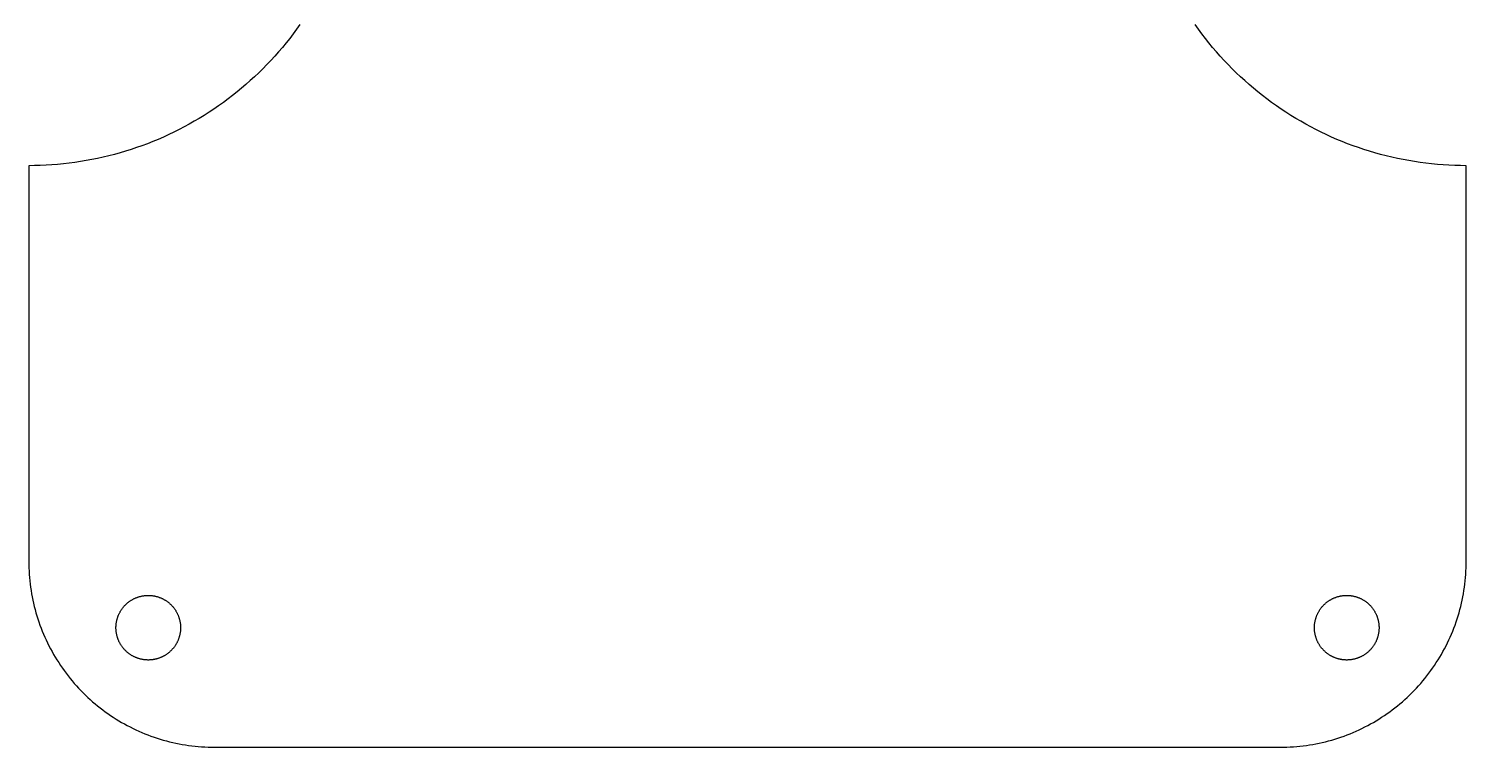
# Model space of a CAD drawing. Header units: metres. Extents: x 0 to 141, y 0 to 132.
# Drawn here: x 52 to 141, y 0 to 44.5 of the extents above; entities that cross this region are included whole.
import ezdxf

# ---------------------------------------------------------------- set-up
doc = ezdxf.new("R2010")
doc.units = ezdxf.units.M

msp = doc.modelspace()

# ---------------------------------------------------------------- linework, layer by layer
for p, q in [((68.7926, 44.7417), (68.5848, 44.4504)), ((124.415, 44.4504), (124.207, 44.7417)), ((68.1542, 43.8789), (67.9315, 43.5989)), ((68.372, 44.1628), (68.1542, 43.8789)), ((68.5848, 44.4504), (68.372, 44.1628)), ((124.628, 44.1628), (124.415, 44.4504)), ((124.846, 43.8789), (124.628, 44.1628)), ((125.068, 43.5989), (124.846, 43.8789)), ((67.2345, 42.7828), (66.9927, 42.519)), ((67.4715, 43.0508), (67.2345, 42.7828)), ((67.7039, 43.3228), (67.4715, 43.0508)), ((67.9315, 43.5989), (67.7039, 43.3228)), ((125.296, 43.3228), (125.068, 43.5989)), ((125.528, 43.0508), (125.296, 43.3228)), ((125.766, 42.7828), (125.528, 43.0508)), ((126.007, 42.519), (125.766, 42.7828)), ((66.4957, 42.0043), (66.2405, 41.7535)), ((66.7465, 42.2595), (66.4957, 42.0043)), ((66.9927, 42.519), (66.7465, 42.2595)), ((126.254, 42.2595), (126.007, 42.519)), ((126.504, 42.0043), (126.254, 42.2595)), ((126.759, 41.7535), (126.504, 42.0043)), ((65.4492, 41.0284), (65.1771, 40.7961)), ((65.7172, 41.2655), (65.4492, 41.0284)), ((65.981, 41.5072), (65.7172, 41.2655)), ((66.2405, 41.7535), (65.981, 41.5072)), ((127.019, 41.5072), (126.759, 41.7535)), ((127.283, 41.2655), (127.019, 41.5072)), ((127.551, 41.0284), (127.283, 41.2655)), ((127.823, 40.7961), (127.551, 41.0284)), ((64.3372, 40.128), (64.0496, 39.9151)), ((64.621, 40.3458), (64.3372, 40.128)), ((64.9011, 40.5685), (64.621, 40.3458)), ((65.1771, 40.7961), (64.9011, 40.5685)), ((128.099, 40.5685), (127.823, 40.7961)), ((128.379, 40.3458), (128.099, 40.5685)), ((128.663, 40.128), (128.379, 40.3458)), ((128.95, 39.9151), (128.663, 40.128)), ((63.1651, 39.3073), (62.8633, 39.115)), ((63.4634, 39.5047), (63.1651, 39.3073)), ((63.7583, 39.7074), (63.4634, 39.5047)), ((64.0496, 39.9151), (63.7583, 39.7074)), ((129.242, 39.7074), (128.95, 39.9151)), ((129.537, 39.5047), (129.242, 39.7074)), ((129.835, 39.3073), (129.537, 39.5047)), ((130.137, 39.115), (129.835, 39.3073)), ((61.6242, 38.3996), (61.3068, 38.2344)), ((61.9386, 38.5703), (61.6242, 38.3996)), ((62.25, 38.7465), (61.9386, 38.5703)), ((62.5583, 38.9281), (62.25, 38.7465)), ((62.8633, 39.115), (62.5583, 38.9281)), ((130.442, 38.9281), (130.137, 39.115)), ((130.75, 38.7465), (130.442, 38.9281)), ((131.061, 38.5703), (130.75, 38.7465)), ((131.376, 38.3996), (131.061, 38.5703)), ((131.693, 38.2344), (131.376, 38.3996)), ((59.6794, 37.4927), (59.3465, 37.3616)), ((60.01, 37.6296), (59.6794, 37.4927)), ((60.3381, 37.7723), (60.01, 37.6296)), ((60.6637, 37.9207), (60.3381, 37.7723)), ((60.9866, 38.0747), (60.6637, 37.9207)), ((61.3068, 38.2344), (60.9866, 38.0747)), ((132.013, 38.0747), (131.693, 38.2344)), ((132.336, 37.9207), (132.013, 38.0747)), ((132.662, 37.7723), (132.336, 37.9207)), ((132.99, 37.6296), (132.662, 37.7723)), ((133.321, 37.4927), (132.99, 37.6296)), ((133.653, 37.3616), (133.321, 37.4927)), ((56.6115, 36.5254), (56.2622, 36.448)), ((56.9594, 36.6089), (56.6115, 36.5254)), ((57.3058, 36.6985), (56.9594, 36.6089)), ((57.6506, 36.7941), (57.3058, 36.6985)), ((57.9936, 36.8958), (57.6506, 36.7941)), ((58.3348, 37.0033), (57.9936, 36.8958)), ((58.6741, 37.1169), (58.3348, 37.0033)), ((59.0114, 37.2363), (58.6741, 37.1169)), ((59.3465, 37.3616), (59.0114, 37.2363)), ((133.989, 37.2363), (133.653, 37.3616)), ((134.326, 37.1169), (133.989, 37.2363)), ((134.665, 37.0033), (134.326, 37.1169)), ((135.006, 36.8958), (134.665, 37.0033)), ((135.349, 36.7941), (135.006, 36.8958)), ((135.694, 36.6985), (135.349, 36.7941)), ((136.041, 36.6089), (135.694, 36.6985)), ((136.388, 36.5254), (136.041, 36.6089)), ((136.738, 36.448), (136.388, 36.5254)), ((52.3578, 36.0031), (52, 36)), ((52, 36), (52, 11.5)), ((52.7154, 36.0125), (52.3578, 36.0031)), ((53.0729, 36.0281), (52.7154, 36.0125)), ((53.43, 36.0499), (53.0729, 36.0281)), ((53.7867, 36.078), (53.43, 36.0499)), ((54.1428, 36.1123), (53.7867, 36.078)), ((54.4983, 36.1528), (54.1428, 36.1123)), ((54.853, 36.1995), (54.4983, 36.1528)), ((55.2069, 36.2524), (54.853, 36.1995)), ((55.5598, 36.3114), (55.2069, 36.2524)), ((55.9116, 36.3766), (55.5598, 36.3114)), ((56.2622, 36.448), (55.9116, 36.3766)), ((137.088, 36.3766), (136.738, 36.448)), ((137.44, 36.3114), (137.088, 36.3766)), ((137.793, 36.2524), (137.44, 36.3114)), ((138.147, 36.1995), (137.793, 36.2524)), ((138.502, 36.1528), (138.147, 36.1995)), ((138.857, 36.1123), (138.502, 36.1528)), ((139.213, 36.078), (138.857, 36.1123)), ((139.57, 36.0499), (139.213, 36.078)), ((139.927, 36.0281), (139.57, 36.0499)), ((140.285, 36.0125), (139.927, 36.0281)), ((140.642, 36.0031), (140.285, 36.0125)), ((141, 36), (140.642, 36.0031)), ((141, 11.5), (141, 36)), ((52, 11.5), (52.0018, 11.2993)), ((52.0018, 11.2993), (52.007, 11.0987)), ((52.007, 11.0987), (52.0158, 10.8981)), ((52.0158, 10.8981), (52.028, 10.6978)), ((52.028, 10.6978), (52.0438, 10.4977)), ((140.956, 10.4977), (140.972, 10.6978)), ((140.972, 10.6978), (140.984, 10.8981)), ((140.984, 10.8981), (140.993, 11.0987)), ((140.993, 11.0987), (140.998, 11.2993)), ((140.998, 11.2993), (141, 11.5)), ((52.0438, 10.4977), (52.063, 10.2979)), ((52.063, 10.2979), (52.0857, 10.0985)), ((52.0857, 10.0985), (52.1119, 9.89952)), ((52.1119, 9.89952), (52.1416, 9.701)), ((140.858, 9.701), (140.888, 9.89952)), ((140.888, 9.89952), (140.914, 10.0985)), ((140.914, 10.0985), (140.937, 10.2979)), ((140.937, 10.2979), (140.956, 10.4977)), ((52.1416, 9.701), (52.1747, 9.50305)), ((52.1747, 9.50305), (52.2113, 9.30571)), ((52.2113, 9.30571), (52.2513, 9.10902)), ((52.2513, 9.10902), (52.2948, 8.91307)), ((52.2948, 8.91307), (52.3416, 8.71791)), ((58.0617, 8.88628), (58.0879, 8.90941)), ((58.0879, 8.90941), (58.1144, 8.93208)), ((58.1144, 8.93208), (58.1414, 8.95428)), ((58.1414, 8.95428), (58.1687, 8.97601)), ((58.1687, 8.97601), (58.1964, 8.99727)), ((58.1964, 8.99727), (58.2244, 9.01802)), ((58.2244, 9.01802), (58.2528, 9.0383)), ((58.2528, 9.0383), (58.2816, 9.05807)), ((58.2816, 9.05807), (58.3107, 9.07733)), ((58.3107, 9.07733), (58.3401, 9.09608)), ((58.3401, 9.09608), (58.3699, 9.11433)), ((58.3699, 9.11433), (58.4, 9.13205)), ((58.4, 9.13205), (58.4304, 9.14923)), ((58.4304, 9.14923), (58.461, 9.16589)), ((58.461, 9.16589), (58.492, 9.18201)), ((58.492, 9.18201), (58.5233, 9.19759)), ((58.5233, 9.19759), (58.5547, 9.2126)), ((58.5547, 9.2126), (58.5865, 9.22708)), ((58.5865, 9.22708), (58.6185, 9.241)), ((58.6185, 9.241), (58.6508, 9.25436)), ((58.6508, 9.25436), (58.6833, 9.26715)), ((58.6833, 9.26715), (58.716, 9.27937)), ((58.716, 9.27937), (58.7489, 9.29103)), ((58.7489, 9.29103), (58.782, 9.30211)), ((58.782, 9.30211), (58.8152, 9.31261)), ((58.8152, 9.31261), (58.8487, 9.32251)), ((58.8487, 9.32251), (58.8824, 9.33185)), ((58.8824, 9.33185), (58.9162, 9.34059)), ((58.9162, 9.34059), (58.9501, 9.34874)), ((58.9501, 9.34874), (58.9842, 9.35629)), ((58.9842, 9.35629), (59.0184, 9.36325)), ((59.0184, 9.36325), (59.0527, 9.36961)), ((59.0527, 9.36961), (59.0871, 9.37537)), ((59.0871, 9.37537), (59.1216, 9.38052)), ((59.1216, 9.38052), (59.1562, 9.38509)), ((59.1562, 9.38509), (59.1909, 9.38904)), ((59.1909, 9.38904), (59.2257, 9.39238)), ((59.2257, 9.39238), (59.2605, 9.39513)), ((59.2605, 9.39513), (59.2953, 9.39725)), ((59.2953, 9.39725), (59.3302, 9.39877)), ((59.3302, 9.39877), (59.3651, 9.39969)), ((59.3651, 9.39969), (59.4, 9.39999)), ((59.4, 9.39999), (59.4349, 9.39969)), ((59.4349, 9.39969), (59.4698, 9.39877)), ((59.4698, 9.39877), (59.5047, 9.39725)), ((59.5047, 9.39725), (59.5395, 9.39513)), ((59.5395, 9.39513), (59.5743, 9.39238)), ((59.5743, 9.39238), (59.6091, 9.38904)), ((59.6091, 9.38904), (59.6437, 9.38509)), ((59.6437, 9.38509), (59.6783, 9.38052)), ((59.6783, 9.38052), (59.7129, 9.37537)), ((59.7129, 9.37537), (59.7473, 9.36961)), ((59.7473, 9.36961), (59.7816, 9.36325)), ((59.7816, 9.36325), (59.8158, 9.35629)), ((59.8158, 9.35629), (59.8499, 9.34874)), ((59.8499, 9.34874), (59.8838, 9.34059)), ((59.8838, 9.34059), (59.9176, 9.33185)), ((59.9176, 9.33185), (59.9513, 9.32251)), ((59.9513, 9.32251), (59.9847, 9.31261)), ((59.9847, 9.31261), (60.018, 9.30211)), ((60.018, 9.30211), (60.0511, 9.29103)), ((60.0511, 9.29103), (60.084, 9.27937)), ((60.084, 9.27937), (60.1167, 9.26715)), ((60.1167, 9.26715), (60.1492, 9.25436)), ((60.1492, 9.25436), (60.1815, 9.241)), ((60.1815, 9.241), (60.2135, 9.22708)), ((60.2135, 9.22708), (60.2452, 9.2126)), ((60.2452, 9.2126), (60.2767, 9.19759)), ((60.2767, 9.19759), (60.308, 9.18201)), ((60.308, 9.18201), (60.3389, 9.16589)), ((60.3389, 9.16589), (60.3696, 9.14923)), ((60.3696, 9.14923), (60.4, 9.13205)), ((60.4, 9.13205), (60.4301, 9.11433)), ((60.4301, 9.11433), (60.4598, 9.09608)), ((60.4598, 9.09608), (60.4893, 9.07733)), ((60.4893, 9.07733), (60.5184, 9.05807)), ((60.5184, 9.05807), (60.5471, 9.0383)), ((60.5471, 9.0383), (60.5756, 9.01802)), ((60.5756, 9.01802), (60.6036, 8.99727)), ((60.6036, 8.99727), (60.6313, 8.97601)), ((60.6313, 8.97601), (60.6586, 8.95428)), ((60.6586, 8.95428), (60.6856, 8.93208)), ((60.6856, 8.93208), (60.7121, 8.90941)), ((60.7121, 8.90941), (60.7383, 8.88628)), ((132.262, 8.88628), (132.288, 8.90941)), ((132.288, 8.90941), (132.314, 8.93208)), ((132.314, 8.93208), (132.341, 8.95428)), ((132.341, 8.95428), (132.369, 8.97601)), ((132.369, 8.97601), (132.396, 8.99727)), ((132.396, 8.99727), (132.424, 9.01802)), ((132.424, 9.01802), (132.453, 9.0383)), ((132.453, 9.0383), (132.482, 9.05807)), ((132.482, 9.05807), (132.511, 9.07733)), ((132.511, 9.07733), (132.54, 9.09608)), ((132.54, 9.09608), (132.57, 9.11433)), ((132.57, 9.11433), (132.6, 9.13205)), ((132.6, 9.13205), (132.63, 9.14923)), ((132.63, 9.14923), (132.661, 9.16589)), ((132.661, 9.16589), (132.692, 9.18201)), ((132.692, 9.18201), (132.723, 9.19759)), ((132.723, 9.19759), (132.755, 9.2126)), ((132.755, 9.2126), (132.787, 9.22708)), ((132.787, 9.22708), (132.819, 9.241)), ((132.819, 9.241), (132.851, 9.25436)), ((132.851, 9.25436), (132.883, 9.26715)), ((132.883, 9.26715), (132.916, 9.27937)), ((132.916, 9.27937), (132.949, 9.29103)), ((132.949, 9.29103), (132.982, 9.30211)), ((132.982, 9.30211), (133.015, 9.31261)), ((133.015, 9.31261), (133.049, 9.32251)), ((133.049, 9.32251), (133.082, 9.33185)), ((133.082, 9.33185), (133.116, 9.34059)), ((133.116, 9.34059), (133.15, 9.34874)), ((133.15, 9.34874), (133.184, 9.35629)), ((133.184, 9.35629), (133.218, 9.36325)), ((133.218, 9.36325), (133.253, 9.36961)), ((133.253, 9.36961), (133.287, 9.37537)), ((133.287, 9.37537), (133.322, 9.38052)), ((133.322, 9.38052), (133.356, 9.38509)), ((133.356, 9.38509), (133.391, 9.38904)), ((133.391, 9.38904), (133.426, 9.39238)), ((133.426, 9.39238), (133.46, 9.39513)), ((133.46, 9.39513), (133.495, 9.39725)), ((133.495, 9.39725), (133.53, 9.39877)), ((133.53, 9.39877), (133.565, 9.39969)), ((133.565, 9.39969), (133.6, 9.39999)), ((133.6, 9.39999), (133.635, 9.39969)), ((133.635, 9.39969), (133.67, 9.39877)), ((133.67, 9.39877), (133.705, 9.39725)), ((133.705, 9.39725), (133.74, 9.39513)), ((133.74, 9.39513), (133.774, 9.39238)), ((133.774, 9.39238), (133.809, 9.38904)), ((133.809, 9.38904), (133.844, 9.38509)), ((133.844, 9.38509), (133.878, 9.38052)), ((133.878, 9.38052), (133.913, 9.37537)), ((133.913, 9.37537), (133.947, 9.36961)), ((133.947, 9.36961), (133.982, 9.36325)), ((133.982, 9.36325), (134.016, 9.35629)), ((134.016, 9.35629), (134.05, 9.34874)), ((134.05, 9.34874), (134.084, 9.34059)), ((134.084, 9.34059), (134.118, 9.33185)), ((134.118, 9.33185), (134.151, 9.32251)), ((134.151, 9.32251), (134.185, 9.31261)), ((134.185, 9.31261), (134.218, 9.30211)), ((134.218, 9.30211), (134.251, 9.29103)), ((134.251, 9.29103), (134.284, 9.27937)), ((134.284, 9.27937), (134.317, 9.26715)), ((134.317, 9.26715), (134.349, 9.25436)), ((134.349, 9.25436), (134.381, 9.241)), ((134.381, 9.241), (134.413, 9.22708)), ((134.413, 9.22708), (134.445, 9.2126)), ((134.445, 9.2126), (134.477, 9.19759)), ((134.477, 9.19759), (134.508, 9.18201)), ((134.508, 9.18201), (134.539, 9.16589)), ((134.539, 9.16589), (134.57, 9.14923)), ((134.57, 9.14923), (134.6, 9.13205)), ((134.6, 9.13205), (134.63, 9.11433)), ((134.63, 9.11433), (134.66, 9.09608)), ((134.66, 9.09608), (134.689, 9.07733)), ((134.689, 9.07733), (134.718, 9.05807)), ((134.718, 9.05807), (134.747, 9.0383)), ((134.747, 9.0383), (134.776, 9.01802)), ((134.776, 9.01802), (134.804, 8.99727)), ((134.804, 8.99727), (134.831, 8.97601)), ((134.831, 8.97601), (134.859, 8.95428)), ((134.859, 8.95428), (134.886, 8.93208)), ((134.886, 8.93208), (134.912, 8.90941)), ((134.912, 8.90941), (134.938, 8.88628)), ((140.658, 8.71791), (140.705, 8.91307)), ((140.705, 8.91307), (140.749, 9.10902)), ((140.749, 9.10902), (140.789, 9.30571)), ((140.789, 9.30571), (140.825, 9.50305)), ((140.825, 9.50305), (140.858, 9.701)), ((52.3416, 8.71791), (52.3919, 8.52359)), ((52.3919, 8.52359), (52.4455, 8.33018)), ((52.4455, 8.33018), (52.5025, 8.13773)), ((52.5025, 8.13773), (52.5629, 7.94632)), ((57.4874, 7.98474), (57.4979, 8.01802)), ((57.4979, 8.01802), (57.509, 8.05113)), ((57.509, 8.05113), (57.5206, 8.08403)), ((57.5206, 8.08403), (57.5328, 8.11673)), ((57.5328, 8.11673), (57.5456, 8.1492)), ((57.5456, 8.1492), (57.559, 8.18146)), ((57.559, 8.18146), (57.5729, 8.21347)), ((57.5729, 8.21347), (57.5874, 8.24522)), ((57.5874, 8.24522), (57.6024, 8.27673)), ((57.6024, 8.27673), (57.618, 8.30797)), ((57.618, 8.30797), (57.6341, 8.33893)), ((57.6341, 8.33893), (57.6508, 8.36961)), ((57.6508, 8.36961), (57.6679, 8.39999)), ((57.6679, 8.39999), (57.6857, 8.43007)), ((57.6857, 8.43007), (57.7039, 8.45982)), ((57.7039, 8.45982), (57.7227, 8.48927)), ((57.7227, 8.48927), (57.7419, 8.51837)), ((57.7419, 8.51837), (57.7617, 8.54715)), ((57.7617, 8.54715), (57.782, 8.57556)), ((57.782, 8.57556), (57.8027, 8.60362)), ((57.8027, 8.60362), (57.824, 8.63132)), ((57.824, 8.63132), (57.8457, 8.65863)), ((57.8457, 8.65863), (57.8679, 8.68556)), ((57.8679, 8.68556), (57.8906, 8.71211)), ((57.8906, 8.71211), (57.9137, 8.73825)), ((57.9137, 8.73825), (57.9373, 8.76399)), ((57.9373, 8.76399), (57.9613, 8.78931)), ((57.9613, 8.78931), (57.9858, 8.81421)), ((57.9858, 8.81421), (58.0107, 8.83867)), ((58.0107, 8.83867), (58.036, 8.8627)), ((58.036, 8.8627), (58.0617, 8.88628)), ((60.7383, 8.88628), (60.764, 8.8627)), ((60.764, 8.8627), (60.7893, 8.83867)), ((60.7893, 8.83867), (60.8142, 8.81421)), ((60.8142, 8.81421), (60.8387, 8.78931)), ((60.8387, 8.78931), (60.8627, 8.76399)), ((60.8627, 8.76399), (60.8863, 8.73825)), ((60.8863, 8.73825), (60.9094, 8.71211)), ((60.9094, 8.71211), (60.9321, 8.68556)), ((60.9321, 8.68556), (60.9543, 8.65863)), ((60.9543, 8.65863), (60.976, 8.63132)), ((60.976, 8.63132), (60.9973, 8.60362)), ((60.9973, 8.60362), (61.018, 8.57556)), ((61.018, 8.57556), (61.0383, 8.54715)), ((61.0383, 8.54715), (61.0581, 8.51837)), ((61.0581, 8.51837), (61.0773, 8.48927)), ((61.0773, 8.48927), (61.0961, 8.45982)), ((61.0961, 8.45982), (61.1143, 8.43007)), ((61.1143, 8.43007), (61.132, 8.39999)), ((61.132, 8.39999), (61.1492, 8.36961)), ((61.1492, 8.36961), (61.1659, 8.33893)), ((61.1659, 8.33893), (61.182, 8.30797)), ((61.182, 8.30797), (61.1976, 8.27673)), ((61.1976, 8.27673), (61.2126, 8.24522)), ((61.2126, 8.24522), (61.2271, 8.21347)), ((61.2271, 8.21347), (61.241, 8.18146)), ((61.241, 8.18146), (61.2544, 8.1492)), ((61.2544, 8.1492), (61.2672, 8.11673)), ((61.2672, 8.11673), (61.2794, 8.08403)), ((61.2794, 8.08403), (61.291, 8.05113)), ((61.291, 8.05113), (61.3021, 8.01802)), ((61.3021, 8.01802), (61.3126, 7.98474)), ((131.687, 7.98474), (131.698, 8.01802)), ((131.698, 8.01802), (131.709, 8.05113)), ((131.709, 8.05113), (131.721, 8.08403)), ((131.721, 8.08403), (131.733, 8.11673)), ((131.733, 8.11673), (131.746, 8.1492)), ((131.746, 8.1492), (131.759, 8.18146)), ((131.759, 8.18146), (131.773, 8.21347)), ((131.773, 8.21347), (131.787, 8.24522)), ((131.787, 8.24522), (131.802, 8.27673)), ((131.802, 8.27673), (131.818, 8.30797)), ((131.818, 8.30797), (131.834, 8.33893)), ((131.834, 8.33893), (131.851, 8.36961)), ((131.851, 8.36961), (131.868, 8.39999)), ((131.868, 8.39999), (131.886, 8.43007)), ((131.886, 8.43007), (131.904, 8.45982)), ((131.904, 8.45982), (131.923, 8.48927)), ((131.923, 8.48927), (131.942, 8.51837)), ((131.942, 8.51837), (131.962, 8.54715)), ((131.962, 8.54715), (131.982, 8.57556)), ((131.982, 8.57556), (132.003, 8.60362)), ((132.003, 8.60362), (132.024, 8.63132)), ((132.024, 8.63132), (132.046, 8.65863)), ((132.046, 8.65863), (132.068, 8.68556)), ((132.068, 8.68556), (132.091, 8.71211)), ((132.091, 8.71211), (132.114, 8.73825)), ((132.114, 8.73825), (132.137, 8.76399)), ((132.137, 8.76399), (132.161, 8.78931)), ((132.161, 8.78931), (132.186, 8.81421)), ((132.186, 8.81421), (132.211, 8.83867)), ((132.211, 8.83867), (132.236, 8.8627)), ((132.236, 8.8627), (132.262, 8.88628)), ((134.938, 8.88628), (134.964, 8.8627)), ((134.964, 8.8627), (134.989, 8.83867)), ((134.989, 8.83867), (135.014, 8.81421)), ((135.014, 8.81421), (135.039, 8.78931)), ((135.039, 8.78931), (135.063, 8.76399)), ((135.063, 8.76399), (135.086, 8.73825)), ((135.086, 8.73825), (135.109, 8.71211)), ((135.109, 8.71211), (135.132, 8.68556)), ((135.132, 8.68556), (135.154, 8.65863)), ((135.154, 8.65863), (135.176, 8.63132)), ((135.176, 8.63132), (135.197, 8.60362)), ((135.197, 8.60362), (135.218, 8.57556)), ((135.218, 8.57556), (135.238, 8.54715)), ((135.238, 8.54715), (135.258, 8.51837)), ((135.258, 8.51837), (135.277, 8.48927)), ((135.277, 8.48927), (135.296, 8.45982)), ((135.296, 8.45982), (135.314, 8.43007)), ((135.314, 8.43007), (135.332, 8.39999)), ((135.332, 8.39999), (135.349, 8.36961)), ((135.349, 8.36961), (135.366, 8.33893)), ((135.366, 8.33893), (135.382, 8.30797)), ((135.382, 8.30797), (135.398, 8.27673)), ((135.398, 8.27673), (135.413, 8.24522)), ((135.413, 8.24522), (135.427, 8.21347)), ((135.427, 8.21347), (135.441, 8.18146)), ((135.441, 8.18146), (135.454, 8.1492)), ((135.454, 8.1492), (135.467, 8.11673)), ((135.467, 8.11673), (135.479, 8.08403)), ((135.479, 8.08403), (135.491, 8.05113)), ((135.491, 8.05113), (135.502, 8.01802)), ((135.502, 8.01802), (135.513, 7.98474)), ((140.437, 7.94632), (140.497, 8.13773)), ((140.497, 8.13773), (140.555, 8.33018)), ((140.555, 8.33018), (140.608, 8.52359)), ((140.608, 8.52359), (140.658, 8.71791)), ((52.5629, 7.94632), (52.6265, 7.75598)), ((52.6265, 7.75598), (52.6935, 7.56677)), ((52.6935, 7.56677), (52.7638, 7.37877)), ((52.7638, 7.37877), (52.8374, 7.19203)), ((52.8374, 7.19203), (52.9142, 7.00661)), ((57.4, 7.39999), (57.4003, 7.43489)), ((57.4003, 7.36508), (57.4, 7.39999)), ((57.4003, 7.43489), (57.4012, 7.46979)), ((57.4012, 7.3302), (57.4003, 7.36508)), ((57.4012, 7.46979), (57.4027, 7.50467)), ((57.4027, 7.29532), (57.4012, 7.3302)), ((57.4027, 7.50467), (57.4049, 7.53951)), ((57.4049, 7.26048), (57.4027, 7.29532)), ((57.4049, 7.53951), (57.4076, 7.57431)), ((57.4076, 7.22568), (57.4049, 7.26048)), ((57.4076, 7.57431), (57.4109, 7.60905)), ((57.4109, 7.19093), (57.4076, 7.22568)), ((57.4109, 7.60905), (57.4149, 7.64374)), ((57.4149, 7.15625), (57.4109, 7.19093)), ((57.4149, 7.64374), (57.4194, 7.67834)), ((57.4194, 7.12164), (57.4149, 7.15625)), ((57.4194, 7.67834), (57.4246, 7.71286)), ((57.4246, 7.08713), (57.4194, 7.12164)), ((57.4246, 7.71286), (57.4304, 7.74728)), ((57.4304, 7.74728), (57.4367, 7.78162)), ((57.4367, 7.78162), (57.4437, 7.81581)), ((57.4437, 7.81581), (57.4512, 7.8499)), ((57.4512, 7.8499), (57.4594, 7.88383)), ((57.4594, 7.88383), (57.4681, 7.91763)), ((57.4681, 7.91763), (57.4775, 7.95126)), ((57.4775, 7.95126), (57.4874, 7.98474)), ((61.3126, 7.98474), (61.3225, 7.95126)), ((61.3225, 7.95126), (61.3318, 7.91763)), ((61.3318, 7.91763), (61.3406, 7.88383)), ((61.3406, 7.88383), (61.3487, 7.8499)), ((61.3487, 7.8499), (61.3563, 7.81581)), ((61.3563, 7.81581), (61.3633, 7.78162)), ((61.3633, 7.78162), (61.3696, 7.74728)), ((61.3696, 7.74728), (61.3754, 7.71286)), ((61.3754, 7.71286), (61.3805, 7.67834)), ((61.3805, 7.12164), (61.3754, 7.08713)), ((61.3805, 7.67834), (61.3851, 7.64374)), ((61.3851, 7.15625), (61.3805, 7.12164)), ((61.3851, 7.64374), (61.389, 7.60905)), ((61.389, 7.19093), (61.3851, 7.15625)), ((61.389, 7.60905), (61.3924, 7.57431)), ((61.3924, 7.22568), (61.389, 7.19093)), ((61.3924, 7.57431), (61.3951, 7.53951)), ((61.3951, 7.26048), (61.3924, 7.22568)), ((61.3951, 7.53951), (61.3972, 7.50467)), ((61.3972, 7.29532), (61.3951, 7.26048)), ((61.3972, 7.50467), (61.3988, 7.46979)), ((61.3988, 7.3302), (61.3972, 7.29532)), ((61.3988, 7.46979), (61.3997, 7.43489)), ((61.3997, 7.36508), (61.3988, 7.3302)), ((61.3997, 7.43489), (61.4, 7.39999)), ((61.4, 7.39999), (61.3997, 7.36508)), ((131.6, 7.43489), (131.601, 7.46979)), ((131.6, 7.39999), (131.6, 7.43489)), ((131.6, 7.36508), (131.6, 7.39999)), ((131.601, 7.3302), (131.6, 7.36508)), ((131.601, 7.46979), (131.603, 7.50467)), ((131.603, 7.29532), (131.601, 7.3302)), ((131.603, 7.50467), (131.605, 7.53951)), ((131.605, 7.26048), (131.603, 7.29532)), ((131.605, 7.53951), (131.608, 7.57431)), ((131.608, 7.22568), (131.605, 7.26048)), ((131.608, 7.57431), (131.611, 7.60905)), ((131.611, 7.19093), (131.608, 7.22568)), ((131.611, 7.60905), (131.615, 7.64374)), ((131.615, 7.15625), (131.611, 7.19093)), ((131.615, 7.64374), (131.619, 7.67834)), ((131.619, 7.12164), (131.615, 7.15625)), ((131.619, 7.67834), (131.625, 7.71286)), ((131.625, 7.08713), (131.619, 7.12164)), ((131.625, 7.71286), (131.63, 7.74728)), ((131.63, 7.74728), (131.637, 7.78162)), ((131.637, 7.78162), (131.644, 7.81581)), ((131.644, 7.81581), (131.651, 7.8499)), ((131.651, 7.8499), (131.659, 7.88383)), ((131.659, 7.88383), (131.668, 7.91763)), ((131.668, 7.91763), (131.677, 7.95126)), ((131.677, 7.95126), (131.687, 7.98474)), ((135.513, 7.98474), (135.523, 7.95126)), ((135.523, 7.95126), (135.532, 7.91763)), ((135.532, 7.91763), (135.541, 7.88383)), ((135.541, 7.88383), (135.549, 7.8499)), ((135.549, 7.8499), (135.556, 7.81581)), ((135.556, 7.81581), (135.563, 7.78162)), ((135.563, 7.78162), (135.57, 7.74728)), ((135.57, 7.74728), (135.575, 7.71286)), ((135.575, 7.71286), (135.581, 7.67834)), ((135.581, 7.12164), (135.575, 7.08713)), ((135.581, 7.67834), (135.585, 7.64374)), ((135.585, 7.15625), (135.581, 7.12164)), ((135.585, 7.64374), (135.589, 7.60905)), ((135.589, 7.19093), (135.585, 7.15625)), ((135.589, 7.60905), (135.592, 7.57431)), ((135.592, 7.22568), (135.589, 7.19093)), ((135.592, 7.57431), (135.595, 7.53951)), ((135.595, 7.26048), (135.592, 7.22568)), ((135.595, 7.53951), (135.597, 7.50467)), ((135.597, 7.29532), (135.595, 7.26048)), ((135.597, 7.50467), (135.599, 7.46979)), ((135.599, 7.3302), (135.597, 7.29532)), ((135.599, 7.46979), (135.6, 7.43489)), ((135.6, 7.36508), (135.599, 7.3302)), ((135.6, 7.43489), (135.6, 7.39999)), ((135.6, 7.39999), (135.6, 7.36508)), ((140.086, 7.00661), (140.163, 7.19203)), ((140.163, 7.19203), (140.236, 7.37877)), ((140.236, 7.37877), (140.306, 7.56677)), ((140.306, 7.56677), (140.373, 7.75598)), ((140.373, 7.75598), (140.437, 7.94632)), ((52.9142, 7.00661), (52.9942, 6.82254)), ((52.9942, 6.82254), (53.0775, 6.63989)), ((53.0775, 6.63989), (53.1639, 6.45874)), ((53.1639, 6.45874), (53.2534, 6.27911)), ((53.2534, 6.27911), (53.3461, 6.10109)), ((57.4304, 7.05269), (57.4246, 7.08713)), ((57.4367, 7.01837), (57.4304, 7.05269)), ((57.4437, 6.98416), (57.4367, 7.01837)), ((57.4512, 6.95009), (57.4437, 6.98416)), ((57.4594, 6.91615), (57.4512, 6.95009)), ((57.4681, 6.88235), (57.4594, 6.91615)), ((57.4775, 6.84872), (57.4681, 6.88235)), ((57.4874, 6.81525), (57.4775, 6.84872)), ((57.4979, 6.78195), (57.4874, 6.81525)), ((57.509, 6.74886), (57.4979, 6.78195)), ((57.5206, 6.71596), (57.509, 6.74886)), ((57.5328, 6.68326), (57.5206, 6.71596)), ((57.5456, 6.65077), (57.5328, 6.68326)), ((57.559, 6.61853), (57.5456, 6.65077)), ((57.5729, 6.58652), (57.559, 6.61853)), ((57.5874, 6.55475), (57.5729, 6.58652)), ((57.6024, 6.52325), (57.5874, 6.55475)), ((57.618, 6.492), (57.6024, 6.52325)), ((57.6341, 6.46104), (57.618, 6.492)), ((57.6508, 6.43037), (57.6341, 6.46104)), ((57.6679, 6.39999), (57.6508, 6.43037)), ((57.6857, 6.36992), (57.6679, 6.39999)), ((57.7039, 6.34015), (57.6857, 6.36992)), ((57.7227, 6.31071), (57.7039, 6.34015)), ((57.7419, 6.2816), (57.7227, 6.31071)), ((57.7617, 6.25284), (57.7419, 6.2816)), ((57.782, 6.22443), (57.7617, 6.25284)), ((61.0383, 6.25284), (61.018, 6.22443)), ((61.0581, 6.2816), (61.0383, 6.25284)), ((61.0773, 6.31071), (61.0581, 6.2816)), ((61.0961, 6.34015), (61.0773, 6.31071)), ((61.1143, 6.36992), (61.0961, 6.34015)), ((61.132, 6.39999), (61.1143, 6.36992)), ((61.1492, 6.43037), (61.132, 6.39999)), ((61.1659, 6.46104), (61.1492, 6.43037)), ((61.182, 6.492), (61.1659, 6.46104)), ((61.1976, 6.52325), (61.182, 6.492)), ((61.2126, 6.55475), (61.1976, 6.52325)), ((61.2271, 6.58652), (61.2126, 6.55475)), ((61.241, 6.61853), (61.2271, 6.58652)), ((61.2544, 6.65077), (61.241, 6.61853)), ((61.2672, 6.68326), (61.2544, 6.65077)), ((61.2794, 6.71596), (61.2672, 6.68326)), ((61.291, 6.74886), (61.2794, 6.71596)), ((61.3021, 6.78195), (61.291, 6.74886)), ((61.3126, 6.81525), (61.3021, 6.78195)), ((61.3225, 6.84872), (61.3126, 6.81525)), ((61.3318, 6.88235), (61.3225, 6.84872)), ((61.3406, 6.91615), (61.3318, 6.88235)), ((61.3487, 6.95009), (61.3406, 6.91615)), ((61.3563, 6.98416), (61.3487, 6.95009)), ((61.3633, 7.01837), (61.3563, 6.98416)), ((61.3696, 7.05269), (61.3633, 7.01837)), ((61.3754, 7.08713), (61.3696, 7.05269)), ((131.63, 7.05269), (131.625, 7.08713)), ((131.637, 7.01837), (131.63, 7.05269)), ((131.644, 6.98416), (131.637, 7.01837)), ((131.651, 6.95009), (131.644, 6.98416)), ((131.659, 6.91615), (131.651, 6.95009)), ((131.668, 6.88235), (131.659, 6.91615)), ((131.677, 6.84872), (131.668, 6.88235)), ((131.687, 6.81525), (131.677, 6.84872)), ((131.698, 6.78195), (131.687, 6.81525)), ((131.709, 6.74886), (131.698, 6.78195)), ((131.721, 6.71596), (131.709, 6.74886)), ((131.733, 6.68326), (131.721, 6.71596)), ((131.746, 6.65077), (131.733, 6.68326)), ((131.759, 6.61853), (131.746, 6.65077)), ((131.773, 6.58652), (131.759, 6.61853)), ((131.787, 6.55475), (131.773, 6.58652)), ((131.802, 6.52325), (131.787, 6.55475)), ((131.818, 6.492), (131.802, 6.52325)), ((131.834, 6.46104), (131.818, 6.492)), ((131.851, 6.43037), (131.834, 6.46104)), ((131.868, 6.39999), (131.851, 6.43037)), ((131.886, 6.36992), (131.868, 6.39999)), ((131.904, 6.34015), (131.886, 6.36992)), ((131.923, 6.31071), (131.904, 6.34015)), ((131.942, 6.2816), (131.923, 6.31071)), ((131.962, 6.25284), (131.942, 6.2816)), ((131.982, 6.22443), (131.962, 6.25284)), ((135.238, 6.25284), (135.218, 6.22443)), ((135.258, 6.2816), (135.238, 6.25284)), ((135.277, 6.31071), (135.258, 6.2816)), ((135.296, 6.34015), (135.277, 6.31071)), ((135.314, 6.36992), (135.296, 6.34015)), ((135.332, 6.39999), (135.314, 6.36992)), ((135.349, 6.43037), (135.332, 6.39999)), ((135.366, 6.46104), (135.349, 6.43037)), ((135.382, 6.492), (135.366, 6.46104)), ((135.398, 6.52325), (135.382, 6.492)), ((135.413, 6.55475), (135.398, 6.52325)), ((135.427, 6.58652), (135.413, 6.55475)), ((135.441, 6.61853), (135.427, 6.58652)), ((135.454, 6.65077), (135.441, 6.61853)), ((135.467, 6.68326), (135.454, 6.65077)), ((135.479, 6.71596), (135.467, 6.68326)), ((135.491, 6.74886), (135.479, 6.71596)), ((135.502, 6.78195), (135.491, 6.74886)), ((135.513, 6.81525), (135.502, 6.78195)), ((135.523, 6.84872), (135.513, 6.81525)), ((135.532, 6.88235), (135.523, 6.84872)), ((135.541, 6.91615), (135.532, 6.88235)), ((135.549, 6.95009), (135.541, 6.91615)), ((135.556, 6.98416), (135.549, 6.95009)), ((135.563, 7.01837), (135.556, 6.98416)), ((135.57, 7.05269), (135.563, 7.01837)), ((135.575, 7.08713), (135.57, 7.05269)), ((139.654, 6.10109), (139.747, 6.27911)), ((139.747, 6.27911), (139.836, 6.45874)), ((139.836, 6.45874), (139.923, 6.63989)), ((139.923, 6.63989), (140.006, 6.82254)), ((140.006, 6.82254), (140.086, 7.00661)), ((53.3461, 6.10109), (53.4419, 5.9247)), ((53.4419, 5.9247), (53.5407, 5.75)), ((53.5407, 5.75), (53.6426, 5.57707)), ((53.6426, 5.57707), (53.7475, 5.40593)), ((53.7475, 5.40593), (53.8553, 5.23666)), ((57.8027, 6.19637), (57.782, 6.22443)), ((57.824, 6.16867), (57.8027, 6.19637)), ((57.8457, 6.14136), (57.824, 6.16867)), ((57.8679, 6.11441), (57.8457, 6.14136)), ((57.8906, 6.08788), (57.8679, 6.11441)), ((57.9137, 6.06174), (57.8906, 6.08788)), ((57.9373, 6.036), (57.9137, 6.06174)), ((57.9613, 6.01068), (57.9373, 6.036)), ((57.9858, 5.98578), (57.9613, 6.01068)), ((58.0107, 5.96132), (57.9858, 5.98578)), ((58.036, 5.93729), (58.0107, 5.96132)), ((58.0617, 5.9137), (58.036, 5.93729)), ((58.0879, 5.89058), (58.0617, 5.9137)), ((58.1144, 5.8679), (58.0879, 5.89058)), ((58.1414, 5.8457), (58.1144, 5.8679)), ((58.1687, 5.82397), (58.1414, 5.8457)), ((58.1964, 5.80272), (58.1687, 5.82397)), ((58.2244, 5.78195), (58.1964, 5.80272)), ((58.2528, 5.76169), (58.2244, 5.78195)), ((58.2816, 5.74191), (58.2528, 5.76169)), ((58.3107, 5.72266), (58.2816, 5.74191)), ((58.3401, 5.7039), (58.3107, 5.72266)), ((58.3699, 5.68565), (58.3401, 5.7039)), ((58.4, 5.66794), (58.3699, 5.68565)), ((58.4304, 5.65076), (58.4, 5.66794)), ((58.461, 5.63409), (58.4304, 5.65076)), ((58.492, 5.61798), (58.461, 5.63409)), ((58.5233, 5.6024), (58.492, 5.61798)), ((58.5547, 5.58737), (58.5233, 5.6024)), ((58.5865, 5.57291), (58.5547, 5.58737)), ((58.6185, 5.55898), (58.5865, 5.57291)), ((58.6508, 5.54562), (58.6185, 5.55898)), ((58.6833, 5.53284), (58.6508, 5.54562)), ((58.716, 5.52061), (58.6833, 5.53284)), ((58.7489, 5.50896), (58.716, 5.52061)), ((58.782, 5.49788), (58.7489, 5.50896)), ((58.8152, 5.48738), (58.782, 5.49788)), ((58.8487, 5.47746), (58.8152, 5.48738)), ((58.8824, 5.46814), (58.8487, 5.47746)), ((58.9162, 5.4594), (58.8824, 5.46814)), ((58.9501, 5.45125), (58.9162, 5.4594)), ((58.9842, 5.4437), (58.9501, 5.45125)), ((59.0184, 5.43674), (58.9842, 5.4437)), ((59.0527, 5.43037), (59.0184, 5.43674)), ((59.0871, 5.42462), (59.0527, 5.43037)), ((59.1216, 5.41945), (59.0871, 5.42462)), ((59.1562, 5.4149), (59.1216, 5.41945)), ((59.1909, 5.41095), (59.1562, 5.4149)), ((59.2257, 5.40761), (59.1909, 5.41095)), ((59.2605, 5.40486), (59.2257, 5.40761)), ((59.2953, 5.40274), (59.2605, 5.40486)), ((59.3302, 5.40121), (59.2953, 5.40274)), ((59.3651, 5.4003), (59.3302, 5.40121)), ((59.4, 5.39999), (59.3651, 5.4003)), ((59.4349, 5.4003), (59.4, 5.39999)), ((59.4698, 5.40121), (59.4349, 5.4003)), ((59.5047, 5.40274), (59.4698, 5.40121)), ((59.5395, 5.40486), (59.5047, 5.40274)), ((59.5743, 5.40761), (59.5395, 5.40486)), ((59.6091, 5.41095), (59.5743, 5.40761)), ((59.6437, 5.4149), (59.6091, 5.41095)), ((59.6783, 5.41945), (59.6437, 5.4149)), ((59.7129, 5.42462), (59.6783, 5.41945)), ((59.7473, 5.43037), (59.7129, 5.42462)), ((59.7816, 5.43674), (59.7473, 5.43037)), ((59.8158, 5.4437), (59.7816, 5.43674)), ((59.8499, 5.45125), (59.8158, 5.4437)), ((59.8838, 5.4594), (59.8499, 5.45125)), ((59.9176, 5.46814), (59.8838, 5.4594)), ((59.9513, 5.47746), (59.9176, 5.46814)), ((59.9847, 5.48738), (59.9513, 5.47746)), ((60.018, 5.49788), (59.9847, 5.48738)), ((60.0511, 5.50896), (60.018, 5.49788)), ((60.084, 5.52061), (60.0511, 5.50896)), ((60.1167, 5.53284), (60.084, 5.52061)), ((60.1492, 5.54562), (60.1167, 5.53284)), ((60.1815, 5.55898), (60.1492, 5.54562)), ((60.2135, 5.57291), (60.1815, 5.55898)), ((60.2452, 5.58737), (60.2135, 5.57291)), ((60.2767, 5.6024), (60.2452, 5.58737)), ((60.308, 5.61798), (60.2767, 5.6024)), ((60.3389, 5.63409), (60.308, 5.61798)), ((60.3696, 5.65076), (60.3389, 5.63409)), ((60.4, 5.66794), (60.3696, 5.65076)), ((60.4301, 5.68565), (60.4, 5.66794)), ((60.4598, 5.7039), (60.4301, 5.68565)), ((60.4893, 5.72266), (60.4598, 5.7039)), ((60.5184, 5.74191), (60.4893, 5.72266)), ((60.5471, 5.76169), (60.5184, 5.74191)), ((60.5756, 5.78195), (60.5471, 5.76169)), ((60.6036, 5.80272), (60.5756, 5.78195)), ((60.6313, 5.82397), (60.6036, 5.80272)), ((60.6586, 5.8457), (60.6313, 5.82397)), ((60.6856, 5.8679), (60.6586, 5.8457)), ((60.7121, 5.89058), (60.6856, 5.8679)), ((60.7383, 5.9137), (60.7121, 5.89058)), ((60.764, 5.93729), (60.7383, 5.9137)), ((60.7893, 5.96132), (60.764, 5.93729)), ((60.8142, 5.98578), (60.7893, 5.96132)), ((60.8387, 6.01068), (60.8142, 5.98578)), ((60.8627, 6.036), (60.8387, 6.01068)), ((60.8863, 6.06174), (60.8627, 6.036)), ((60.9094, 6.08788), (60.8863, 6.06174)), ((60.9321, 6.11441), (60.9094, 6.08788)), ((60.9543, 6.14136), (60.9321, 6.11441)), ((60.976, 6.16867), (60.9543, 6.14136)), ((60.9973, 6.19637), (60.976, 6.16867)), ((61.018, 6.22443), (60.9973, 6.19637)), ((132.003, 6.19637), (131.982, 6.22443)), ((132.024, 6.16867), (132.003, 6.19637)), ((132.046, 6.14136), (132.024, 6.16867)), ((132.068, 6.11441), (132.046, 6.14136)), ((132.091, 6.08788), (132.068, 6.11441)), ((132.114, 6.06174), (132.091, 6.08788)), ((132.137, 6.036), (132.114, 6.06174)), ((132.161, 6.01068), (132.137, 6.036)), ((132.186, 5.98578), (132.161, 6.01068)), ((132.211, 5.96132), (132.186, 5.98578)), ((132.236, 5.93729), (132.211, 5.96132)), ((132.262, 5.9137), (132.236, 5.93729)), ((132.288, 5.89058), (132.262, 5.9137)), ((132.314, 5.8679), (132.288, 5.89058)), ((132.341, 5.8457), (132.314, 5.8679)), ((132.369, 5.82397), (132.341, 5.8457)), ((132.396, 5.80272), (132.369, 5.82397)), ((132.424, 5.78195), (132.396, 5.80272)), ((132.453, 5.76169), (132.424, 5.78195)), ((132.482, 5.74191), (132.453, 5.76169)), ((132.511, 5.72266), (132.482, 5.74191)), ((132.54, 5.7039), (132.511, 5.72266)), ((132.57, 5.68565), (132.54, 5.7039)), ((132.6, 5.66794), (132.57, 5.68565)), ((132.63, 5.65076), (132.6, 5.66794)), ((132.661, 5.63409), (132.63, 5.65076)), ((132.692, 5.61798), (132.661, 5.63409)), ((132.723, 5.6024), (132.692, 5.61798)), ((132.755, 5.58737), (132.723, 5.6024)), ((132.787, 5.57291), (132.755, 5.58737)), ((132.819, 5.55898), (132.787, 5.57291)), ((132.851, 5.54562), (132.819, 5.55898)), ((132.883, 5.53284), (132.851, 5.54562)), ((132.916, 5.52061), (132.883, 5.53284)), ((132.949, 5.50896), (132.916, 5.52061)), ((132.982, 5.49788), (132.949, 5.50896)), ((133.015, 5.48738), (132.982, 5.49788)), ((133.049, 5.47746), (133.015, 5.48738)), ((133.082, 5.46814), (133.049, 5.47746)), ((133.116, 5.4594), (133.082, 5.46814)), ((133.15, 5.45125), (133.116, 5.4594)), ((133.184, 5.4437), (133.15, 5.45125)), ((133.218, 5.43674), (133.184, 5.4437)), ((133.253, 5.43037), (133.218, 5.43674)), ((133.287, 5.42462), (133.253, 5.43037)), ((133.322, 5.41945), (133.287, 5.42462)), ((133.356, 5.4149), (133.322, 5.41945)), ((133.391, 5.41095), (133.356, 5.4149)), ((133.426, 5.40761), (133.391, 5.41095)), ((133.46, 5.40486), (133.426, 5.40761)), ((133.495, 5.40274), (133.46, 5.40486)), ((133.53, 5.40121), (133.495, 5.40274)), ((133.565, 5.4003), (133.53, 5.40121)), ((133.6, 5.39999), (133.565, 5.4003)), ((133.635, 5.4003), (133.6, 5.39999)), ((133.67, 5.40121), (133.635, 5.4003)), ((133.705, 5.40274), (133.67, 5.40121)), ((133.74, 5.40486), (133.705, 5.40274)), ((133.774, 5.40761), (133.74, 5.40486)), ((133.809, 5.41095), (133.774, 5.40761)), ((133.844, 5.4149), (133.809, 5.41095)), ((133.878, 5.41945), (133.844, 5.4149)), ((133.913, 5.42462), (133.878, 5.41945)), ((133.947, 5.43037), (133.913, 5.42462)), ((133.982, 5.43674), (133.947, 5.43037)), ((134.016, 5.4437), (133.982, 5.43674)), ((134.05, 5.45125), (134.016, 5.4437)), ((134.084, 5.4594), (134.05, 5.45125)), ((134.118, 5.46814), (134.084, 5.4594)), ((134.151, 5.47746), (134.118, 5.46814)), ((134.185, 5.48738), (134.151, 5.47746)), ((134.218, 5.49788), (134.185, 5.48738)), ((134.251, 5.50896), (134.218, 5.49788)), ((134.284, 5.52061), (134.251, 5.50896)), ((134.317, 5.53284), (134.284, 5.52061)), ((134.349, 5.54562), (134.317, 5.53284)), ((134.381, 5.55898), (134.349, 5.54562)), ((134.413, 5.57291), (134.381, 5.55898)), ((134.445, 5.58737), (134.413, 5.57291)), ((134.477, 5.6024), (134.445, 5.58737)), ((134.508, 5.61798), (134.477, 5.6024)), ((134.539, 5.63409), (134.508, 5.61798)), ((134.57, 5.65076), (134.539, 5.63409)), ((134.6, 5.66794), (134.57, 5.65076)), ((134.63, 5.68565), (134.6, 5.66794)), ((134.66, 5.7039), (134.63, 5.68565)), ((134.689, 5.72266), (134.66, 5.7039)), ((134.718, 5.74191), (134.689, 5.72266)), ((134.747, 5.76169), (134.718, 5.74191)), ((134.776, 5.78195), (134.747, 5.76169)), ((134.804, 5.80272), (134.776, 5.78195)), ((134.831, 5.82397), (134.804, 5.80272)), ((134.859, 5.8457), (134.831, 5.82397)), ((134.886, 5.8679), (134.859, 5.8457)), ((134.912, 5.89058), (134.886, 5.8679)), ((134.938, 5.9137), (134.912, 5.89058)), ((134.964, 5.93729), (134.938, 5.9137)), ((134.989, 5.96132), (134.964, 5.93729)), ((135.014, 5.98578), (134.989, 5.96132)), ((135.039, 6.01068), (135.014, 5.98578)), ((135.063, 6.036), (135.039, 6.01068)), ((135.086, 6.06174), (135.063, 6.036)), ((135.109, 6.08788), (135.086, 6.06174)), ((135.132, 6.11441), (135.109, 6.08788)), ((135.154, 6.14136), (135.132, 6.11441)), ((135.176, 6.16867), (135.154, 6.14136)), ((135.197, 6.19637), (135.176, 6.16867)), ((135.218, 6.22443), (135.197, 6.19637)), ((139.145, 5.23666), (139.253, 5.40593)), ((139.253, 5.40593), (139.357, 5.57707)), ((139.357, 5.57707), (139.459, 5.75)), ((139.459, 5.75), (139.558, 5.9247)), ((139.558, 5.9247), (139.654, 6.10109)), ((53.8553, 5.23666), (53.9661, 5.06929)), ((53.9661, 5.06929), (54.0798, 4.90388)), ((54.0798, 4.90388), (54.1963, 4.74048)), ((54.1963, 4.74048), (54.3157, 4.57913)), ((54.3157, 4.57913), (54.4379, 4.41991)), ((138.562, 4.41991), (138.684, 4.57913)), ((138.684, 4.57913), (138.804, 4.74048)), ((138.804, 4.74048), (138.92, 4.90388)), ((138.92, 4.90388), (139.034, 5.06929)), ((139.034, 5.06929), (139.145, 5.23666)), ((54.4379, 4.41991), (54.5628, 4.26282)), ((54.5628, 4.26282), (54.6905, 4.10796)), ((54.6905, 4.10796), (54.8208, 3.95532)), ((54.8208, 3.95532), (54.9538, 3.80501)), ((54.9538, 3.80501), (55.0894, 3.65703)), ((55.0894, 3.65703), (55.2276, 3.51143)), ((137.772, 3.51143), (137.911, 3.65703)), ((137.911, 3.65703), (138.046, 3.80501)), ((138.046, 3.80501), (138.179, 3.95532)), ((138.179, 3.95532), (138.31, 4.10796)), ((138.31, 4.10796), (138.437, 4.26282)), ((138.437, 4.26282), (138.562, 4.41991)), ((55.2276, 3.51143), (55.3683, 3.36829)), ((55.3683, 3.36829), (55.5114, 3.2276)), ((55.5114, 3.2276), (55.657, 3.08945)), ((55.657, 3.08945), (55.805, 2.95384)), ((55.805, 2.95384), (55.9553, 2.82085)), ((55.9553, 2.82085), (56.108, 2.69049)), ((56.108, 2.69049), (56.2628, 2.56284)), ((136.737, 2.56284), (136.892, 2.69049)), ((136.892, 2.69049), (137.045, 2.82085)), ((137.045, 2.82085), (137.195, 2.95384)), ((137.195, 2.95384), (137.343, 3.08945)), ((137.343, 3.08945), (137.489, 3.2276)), ((137.489, 3.2276), (137.632, 3.36829)), ((137.632, 3.36829), (137.772, 3.51143)), ((56.2628, 2.56284), (56.4199, 2.43788)), ((56.4199, 2.43788), (56.5791, 2.3157)), ((56.5791, 2.3157), (56.7405, 2.19632)), ((56.7405, 2.19632), (56.9039, 2.07976)), ((56.9039, 2.07976), (57.0693, 1.96608)), ((57.0693, 1.96608), (57.2367, 1.8553)), ((57.2367, 1.8553), (57.4059, 1.74745)), ((135.594, 1.74745), (135.763, 1.8553)), ((135.763, 1.8553), (135.931, 1.96608)), ((135.931, 1.96608), (136.096, 2.07976)), ((136.096, 2.07976), (136.26, 2.19632)), ((136.26, 2.19632), (136.421, 2.3157)), ((136.421, 2.3157), (136.58, 2.43788)), ((136.58, 2.43788), (136.737, 2.56284)), ((57.4059, 1.74745), (57.5771, 1.64258)), ((57.5771, 1.64258), (57.75, 1.54071)), ((57.75, 1.54071), (57.9247, 1.44188)), ((57.9247, 1.44188), (58.1011, 1.34612)), ((58.1011, 1.34612), (58.2791, 1.25343)), ((58.2791, 1.25343), (58.4587, 1.16388)), ((58.4587, 1.16388), (58.6399, 1.07747)), ((58.6399, 1.07747), (58.8225, 0.994232)), ((58.8225, 0.994232), (59.0066, 0.9142)), ((59.0066, 0.9142), (59.192, 0.837387)), ((133.808, 0.837387), (133.993, 0.9142)), ((133.993, 0.9142), (134.177, 0.994232)), ((134.177, 0.994232), (134.36, 1.07747)), ((134.36, 1.07747), (134.541, 1.16388)), ((134.541, 1.16388), (134.721, 1.25343)), ((134.721, 1.25343), (134.899, 1.34612)), ((134.899, 1.34612), (135.075, 1.44188)), ((135.075, 1.44188), (135.25, 1.54071)), ((135.25, 1.54071), (135.423, 1.64258)), ((135.423, 1.64258), (135.594, 1.74745)), ((59.192, 0.837387), (59.3788, 0.76384)), ((59.3788, 0.76384), (59.5668, 0.693542)), ((59.5668, 0.693542), (59.756, 0.626541)), ((59.756, 0.626541), (59.9463, 0.562851)), ((59.9463, 0.562851), (60.1377, 0.502502)), ((60.1377, 0.502502), (60.3302, 0.445496)), ((60.3302, 0.445496), (60.5236, 0.391861)), ((60.5236, 0.391861), (60.7179, 0.341614)), ((60.7179, 0.341614), (60.9131, 0.294754)), ((60.9131, 0.294754), (61.109, 0.251312)), ((61.109, 0.251312), (61.3057, 0.211288)), ((61.3057, 0.211288), (61.5031, 0.174713)), ((61.5031, 0.174713), (61.701, 0.141586)), ((61.701, 0.141586), (61.8995, 0.111923)), ((61.8995, 0.111923), (62.0985, 0.085724)), ((62.0985, 0.085724), (62.2979, 0.063004)), ((62.2979, 0.063004), (62.4977, 0.043762)), ((62.4977, 0.043762), (62.6978, 0.028015)), ((62.6978, 0.028015), (62.8981, 0.015762)), ((62.8981, 0.015762), (63.0987, 0.007019)), ((63.0987, 0.007019), (63.2993, 0.001755)), ((63.2993, 0.001755), (63.5, 0)), ((63.5, 0), (129.5, 0)), ((129.5, 0), (129.701, 0.001755)), ((129.701, 0.001755), (129.901, 0.007019)), ((129.901, 0.007019), (130.102, 0.015762)), ((130.102, 0.015762), (130.302, 0.028015)), ((130.302, 0.028015), (130.502, 0.043762)), ((130.502, 0.043762), (130.702, 0.063004)), ((130.702, 0.063004), (130.901, 0.085724)), ((130.901, 0.085724), (131.1, 0.111923)), ((131.1, 0.111923), (131.299, 0.141586)), ((131.299, 0.141586), (131.497, 0.174713)), ((131.497, 0.174713), (131.694, 0.211288)), ((131.694, 0.211288), (131.891, 0.251312)), ((131.891, 0.251312), (132.087, 0.294754)), ((132.087, 0.294754), (132.282, 0.341614)), ((132.282, 0.341614), (132.476, 0.391861)), ((132.476, 0.391861), (132.67, 0.445496)), ((132.67, 0.445496), (132.862, 0.502502)), ((132.862, 0.502502), (133.054, 0.562851)), ((133.054, 0.562851), (133.244, 0.626541)), ((133.244, 0.626541), (133.433, 0.693542)), ((133.433, 0.693542), (133.621, 0.76384)), ((133.621, 0.76384), (133.808, 0.837387))]:
    msp.add_line(p, q)

doc.saveas('drawing.dxf')
